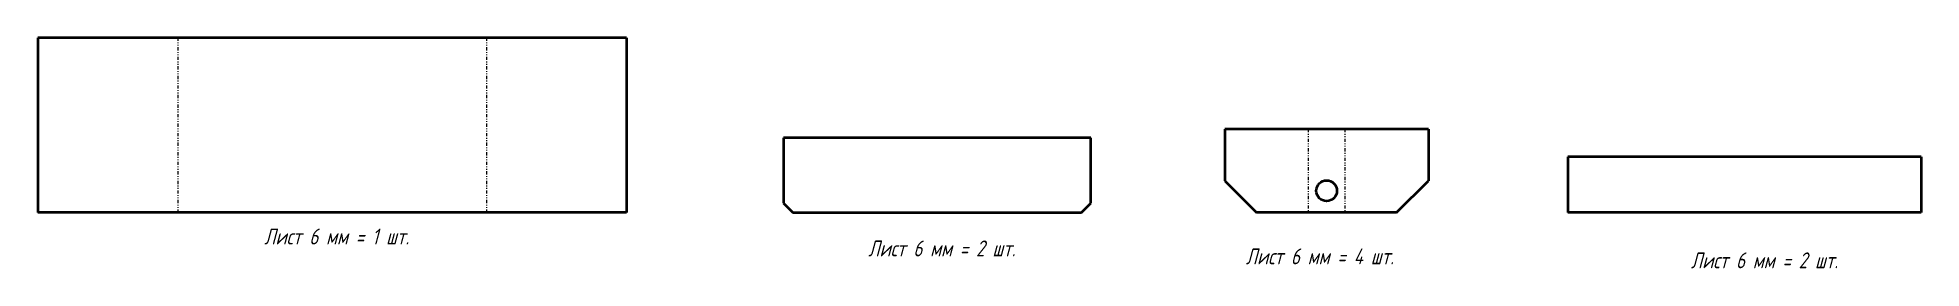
# Model space of a CAD drawing. Header units: millimetres. Extents: x 0 to 2370, y -70 to 220.
import ezdxf

# ---------------------------------------------------------------- set-up
doc = ezdxf.new("R2010")
doc.units = ezdxf.units.MM
doc.linetypes.add('K5LT_BASIC', pattern=[0])
doc.linetypes.add('K5LT_CHAIN_LINE_WITH_2_POINTS', pattern=[12, 4, -2, 1, -2, 1, -2])
doc.styles.add('KTEXTSTYLE', font='GOST_AU.SHX', dxfattribs={"width": 0.96, "height": 5})

msp = doc.modelspace()

# ---------------------------------------------------------------- linework, layer by layer
at = {"color": 7, "linetype": 'K5LT_BASIC', "lineweight": 40}
for p, q in [((0, 220), (0, 0)), ((166, 220), (0, 220)), ((186.4, 220), (166, 220)), ((554.4, 220), (186.4, 220)), ((574.8, 220), (554.4, 220)), ((740.8, 220), (574.8, 220)), ((740.8, 220), (740.8, 0)), ((1591.6, 105), (1493.6, 105)), ((1493.6, 105), (1493.6, 40)), ((1605.7, 105), (1591.6, 105)), ((1637.7, 105), (1605.7, 105)), ((1651.8, 105), (1637.7, 105)), ((1749.8, 105), (1651.8, 105)), ((1749.8, 105), (1749.8, 40)), ((1325.2, 94), (938.2, 94)), ((938.2, 94), (938.2, 12)), ((1325.2, 12), (1325.2, 94)), ((2369.9, 70), (1925, 70)), ((1925, 70), (1925, 0)), ((2369.9, 70), (2369.9, 0)), ((1493.6, 40), (1533.6, 0)), ((1709.8, 0), (1749.8, 40)), ((166, 0), (0, 0)), ((186.4, 0), (166, 0)), ((554.4, 0), (186.4, 0)), ((574.8, 0), (554.4, 0)), ((740.8, 0), (574.8, 0)), ((938.2, 12), (950.2, 0)), ((950.2, 0), (1313.2, 0)), ((1313.2, 0), (1325.2, 12)), ((2369.9, 0), (1925, 0)), ((1591.6, 0), (1533.6, 0)), ((1605.7, 0), (1591.6, 0)), ((1637.7, 0), (1605.7, 0)), ((1651.8, 0), (1637.7, 0)), ((1709.8, 0), (1651.8, 0))]:
    msp.add_line(p, q, dxfattribs=at)
at = {"color": 7, "linetype": 'K5LT_CHAIN_LINE_WITH_2_POINTS', "lineweight": 18}
for p, q in [((176.2, 220), (176.2, 0)), ((564.6, 220), (564.6, 0)), ((1598.6, 105), (1598.6, 0)), ((1644.8, 105), (1644.8, 0))]:
    msp.add_line(p, q, dxfattribs=at)
at = {"color": 7, "linetype": 'K5LT_BASIC', "lineweight": 40}
msp.add_circle((1621.7, 27.5), 13, dxfattribs=at)

# ---------------------------------------------------------------- texts
at = {"color": 7, "char_height": 20, "attachment_point": 1, "style": 'KTEXTSTYLE'}
for s, insert in [('\\H3.5;\\W0.965;\\Q15;\\Q15;\\H20.00;Лист 6 мм = 1 шт.', (285, -20)), ('\\H3.5;\\W0.965;\\Q15;\\Q15;\\H20.00;Лист 6 мм = 2 шт.', (1045, -35)), ('\\H3.5;\\W0.965;\\Q15;\\Q15;\\H20.00;Лист 6 мм = 4 шт.', (1520, -45)), ('\\H3.5;\\W0.965;\\Q15;\\Q15;\\H20.00;Лист 6 мм = 2 шт.', (2080, -50))]:
    msp.add_mtext(s, dxfattribs=dict(at, insert=insert))

doc.saveas('drawing.dxf')
